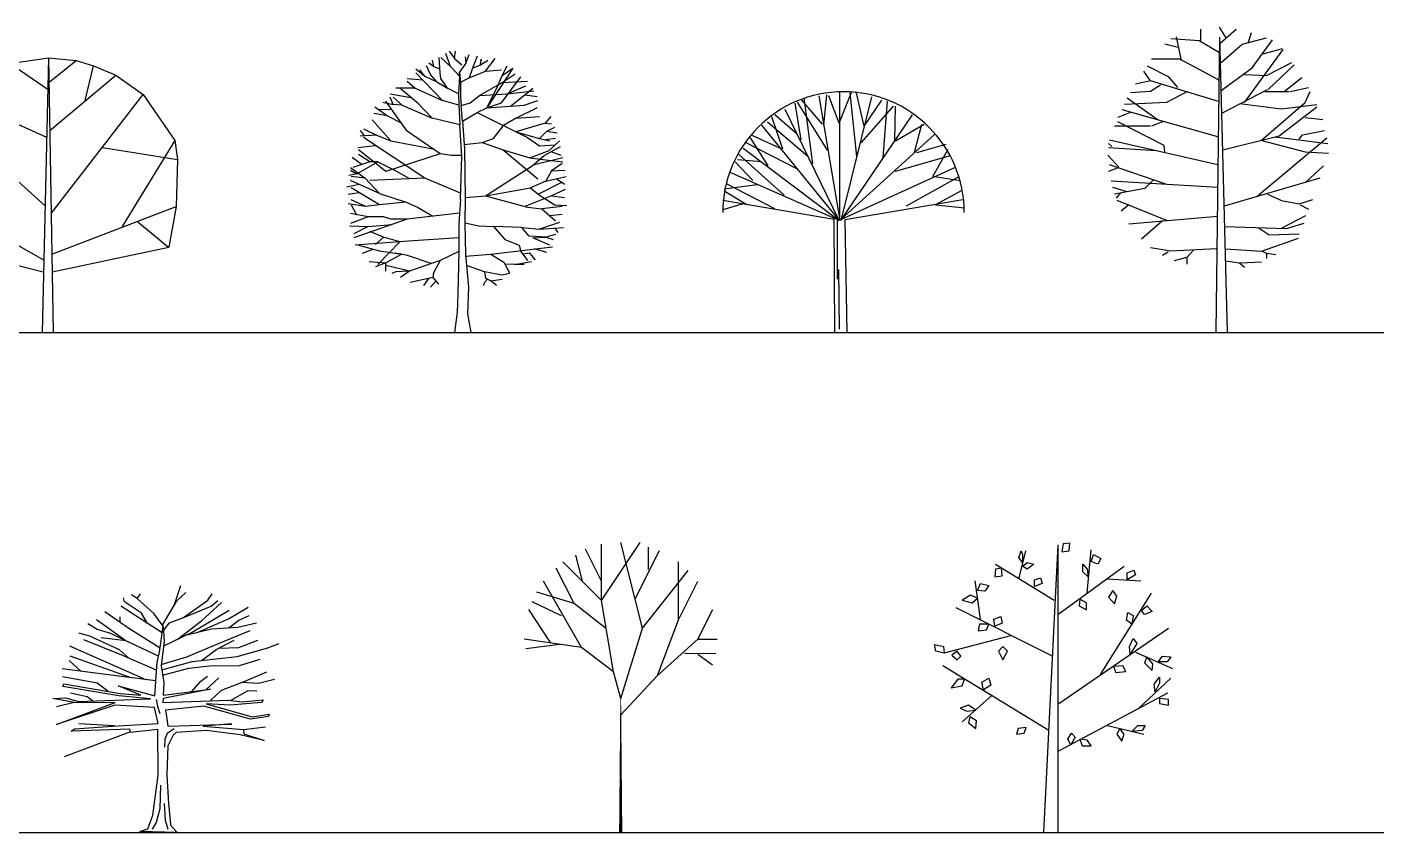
# Model space of a CAD drawing. Header units: millimetres. Extents: x -10794 to 121495, y 177957 to 264658.
# Drawn here: x 28122 to 70018, y 200282 to 225326 of the extents above; entities that cross this region are included whole.
import ezdxf

# ---------------------------------------------------------------- set-up
doc = ezdxf.new("R2010")
doc.units = ezdxf.units.MM
doc.layers.add('www.cad-blocks.net', color=7, linetype='Continuous')
doc.styles.add('ATTR', font='romans.shx', dxfattribs={"width": 0.8, "height": 0.7})

# ---------------------------------------------------------------- blocks, each defined once
blk = doc.blocks.new('A$C11C46798')
for p, q in [((2937, 8342), (4143, 8520)), ((4143, 8520), (3939, 0)), ((4143, 8520), (4284, 0)), ((4143, 8520), (5000, 8437)), ((4163, 7770), (5000, 8437)), ((5000, 8437), (5539, 8271)), ((1840, 7842), (2937, 8342)), ((4126, 7532), (2937, 8342)), ((4182, 6269), (6227, 7985)), ((5279, 7198), (5539, 8271)), ((5539, 8271), (6227, 7985)), ((6227, 7985), (7082, 7389)), ((1227, 7341), (1840, 7842)), ((2212, 6912), (1840, 7842)), ((762, 6865), (1227, 7341)), ((4089, 6055), (1227, 7341)), ((4219, 3695), (7082, 7389)), ((7082, 7389), (8067, 5959)), ((93, 5530), (762, 6865)), ((762, 6865), (4033, 3934)), ((8067, 5959), (6431, 3290)), ((8067, 5959), (8141, 5363)), ((0, 4506), (93, 5530)), ((1933, 5816), (93, 5530)), ((5818, 5744), (8141, 5363)), ((8141, 5363), (8104, 3910)), ((3996, 2242), (0, 4506)), ((37, 3409), (0, 4506)), ((4238, 2432), (8104, 3910)), ((8104, 3910), (7881, 2647)), ((1394, 3695), (37, 3409)), ((56, 2861), (37, 3409)), ((6915, 3433), (7863, 2647)), ((56, 2861), (3978, 1884)), ((4256, 1884), (7881, 2647))]:
    blk.add_line(p, q)
blk = doc.blocks.new('A$C2EC717E5')
for p, q in [((3252, 5653), (2319, 7148)), ((3093, 6466), (2456, 7213)), ((2797, 5231), (2524, 7278)), ((2979, 7343), (3638, 3477)), ((3138, 6433), (3229, 7375)), ((3615, 6498), (3297, 7343)), ((3615, 6498), (4002, 7473)), ((3638, 3477), (3638, 7473)), ((4616, 7310), (3661, 3477)), ((4161, 5458), (3957, 7440)), ((4389, 6401), (4138, 7473)), ((4389, 6401), (4934, 7213)), ((4980, 5426), (5116, 7181)), ((2319, 6141), (1615, 6758)), ((3615, 3477), (1933, 6921)), ((2433, 5978), (2251, 7116)), ((3661, 3477), (5889, 6758)), ((4298, 5881), (5298, 7018)), ((5343, 5946), (5366, 7018)), ((1205, 6433), (3615, 3477)), ((2638, 5458), (1387, 6531)), ((1865, 5686), (1524, 6693)), ((5366, 5946), (6253, 6466)), ((5957, 5588), (6185, 6466)), ((2319, 5069), (728, 5881)), ((1410, 5166), (864, 6043)), ((1774, 5718), (910, 6108)), ((6571, 6141), (3661, 3509)), ((1910, 4256), (501, 5523)), ((637, 5718), (3615, 3477)), ((5366, 5004), (7071, 5491)), ((6026, 5588), (6935, 5848)), ((6526, 4841), (7003, 5686)), ((933, 4711), (387, 5296)), ((1205, 5296), (455, 5361)), ((3661, 3509), (7231, 5134)), ((1615, 3834), (114, 4614)), ((3615, 3477), (205, 4971)), ((5707, 3931), (7344, 4841)), ((6571, 4841), (7367, 4711)), ((1069, 4581), (46, 4451)), ((751, 3964), (46, 4386)), ((6594, 3964), (7435, 4419)), ((3456, 3509), (0, 4094)), ((637, 3996), (0, 3801)), ((3797, 3509), (7458, 4126)), ((6617, 3964), (7503, 3866)), ((3479, 0), (3456, 3509)), ((3547, 3477), (3547, 1657)), ((3866, 0), (3797, 3509)), ((3593, 1949), (3615, 97))]:
    blk.add_line(p, q)
blk.add_arc((3750, 3720), 3750, 0, 180)
blk = doc.blocks.new('A$C610875EB')
for p, q in [((2895, 9011), (2895, 9412)), ((3678, 9145), (3469, 9479)), ((3495, 8978), (3991, 9412)), ((4356, 8978), (4460, 9312)), ((2191, 8844), (1774, 8944)), ((2843, 9045), (1956, 9112)), ((2295, 8443), (2139, 9178)), ((3469, 8677), (2843, 9045)), ((3471, 9160), (3361, 15)), ((3471, 9160), (3711, 15)), ((3521, 8376), (4173, 8944)), ((4173, 8944), (4930, 9145)), ((4486, 8209), (5112, 9078)), ((4825, 8643), (5425, 8811)), ((2243, 8476), (1356, 8476)), ((3443, 7841), (2243, 8476)), ((4251, 7139), (5451, 8777)), ((1330, 7807), (1122, 8108)), ((1226, 8276), (1878, 7941)), ((3521, 7507), (4486, 8209)), ((4251, 8008), (4930, 7975)), ((4930, 7975), (5712, 8376)), ((4982, 7540), (5790, 8309)), ((1330, 7807), (861, 7707)), ((3443, 7172), (1330, 7807)), ((1643, 7674), (1330, 7473)), ((1878, 7941), (2165, 7607)), ((5477, 7473), (6025, 7908)), ((5660, 7473), (6234, 7607)), ((1826, 7139), (522, 7072)), ((1539, 6604), (600, 7272)), ((1330, 7473), (704, 7440)), ((2478, 7473), (1826, 7139)), ((3547, 6804), (4956, 7540)), ((4773, 5968), (6129, 7139)), ((4877, 7473), (5634, 7473)), ((6129, 7139), (6286, 7473)), ((730, 6838), (313, 6671)), ((3417, 6069), (443, 6905)), ((4095, 7105), (5399, 6938)), ((5321, 6102), (6495, 7005)), ((5399, 6938), (6495, 7072)), ((1330, 6403), (209, 6403)), ((1748, 5801), (313, 6537)), ((1695, 6537), (1356, 6403)), ((6129, 6671), (6677, 6604)), ((130, 5768), (26, 5868)), ((3417, 5199), (52, 5968)), ((3573, 5667), (5321, 6102)), ((4643, 4230), (6807, 6035)), ((4747, 5968), (6129, 5601)), ((5190, 6069), (6834, 5868)), ((5947, 6002), (6051, 6136)), ((6051, 6136), (6729, 6269)), ((339, 5132), (0, 5500)), ((1513, 5634), (26, 5734)), ((1774, 5601), (1748, 5801)), ((6129, 5601), (6860, 5567)), ((287, 5099), (26, 4999)), ((1800, 4597), (52, 5199)), ((6155, 4664), (6703, 5166)), ((3417, 4497), (104, 4698)), ((1408, 4731), (1148, 4464)), ((3625, 3929), (6599, 4798)), ((600, 4363), (156, 4497)), ((1148, 4464), (209, 4296)), ((391, 4330), (261, 4163)), ((4956, 4296), (5399, 4096)), ((1852, 3461), (287, 4096)), ((652, 3962), (417, 3761)), ((5399, 4096), (5947, 3996)), ((5947, 3996), (6364, 4129)), ((5973, 3962), (6234, 3828)), ((3417, 3594), (652, 3360)), ((1695, 3461), (1043, 2892)), ((5373, 3226), (6155, 3628)), ((5556, 3226), (6103, 3394)), ((3625, 3293), (5556, 3226)), ((4669, 3260), (5008, 3026)), ((5008, 3026), (5947, 3059)), ((1956, 2524), (1330, 2625)), ((3365, 2591), (1956, 2524)), ((2660, 2558), (2452, 2324)), ((3652, 2591), (4773, 2524)), ((4773, 2524), (5921, 2926)), ((4799, 2524), (4930, 2457)), ((1878, 2491), (1695, 2391)), ((2452, 2324), (2060, 2223)), ((2452, 2324), (2452, 2123)), ((3652, 2223), (4095, 2156)), ((4095, 2156), (4251, 2023)), ((4121, 2156), (4773, 2190)), ((4930, 2457), (5216, 2424)), ((4930, 2457), (4930, 2290))]:
    blk.add_line(p, q)
at = {"style": 'ATTR', "width": 0.8, "flags": 9}
blk.add_attdef('ESTCODE', (3545, 0), '', height=35, dxfattribs=at)
blk = doc.blocks.new('A$C58E57250')
for points in [[(3778, 7069), (3973, 7659)], [(2937, 6483), (2750, 6808), (2223, 7159), (2190, 7281)], [(2619, 7258), (2439, 7377)], [(3423, 6399), (3133, 6792), (2619, 7258), (2714, 7405)], [(3398, 6432), (3845, 7182), (4122, 7447)], [(3432, 6270), (3613, 6504), (4136, 6704), (4913, 7019), (5115, 7200)], [(3856, 5990), (4607, 6569), (5232, 7132)], [(4049, 6670), (4809, 7209), (4943, 7402)], [(3327, 5722), (2322, 6347), (1608, 6847)], [(3393, 6190), (2103, 7019)], [(3438, 5786), (4323, 6218), (5467, 6892)], [(4477, 6206), (5448, 6631), (6062, 6988)], [(5460, 6350), (5770, 6583), (6089, 6735)], [(3278, 5468), (2237, 5956), (1798, 6169), (1374, 6292), (1079, 6470)], [(2260, 5946), (1346, 6597)], [(2084, 6514), (2085, 6688)], [(4116, 6117), (4918, 6315), (5744, 6368), (6323, 6501)], [(2344, 5413), (2068, 5669), (1148, 6088), (803, 6180)], [(3213, 5037), (2139, 5502), (960, 5977)], [(2272, 5940), (1501, 6040)], [(3361, 5215), (4161, 5449), (5141, 5866), (6122, 6261)], [(4613, 5333), (5092, 5690), (5629, 5968)], [(5135, 5712), (5771, 5741), (6357, 5966)], [(2891, 4737), (520, 5777)], [(2423, 4797), (532, 5471)], [(3375, 5048), (4319, 5299), (5715, 5457), (6675, 5728), (7024, 5857)], [(3190, 4700), (1646, 4895), (288, 5077)], [(864, 5000), (498, 5332)], [(3403, 4881), (4222, 5098), (4864, 5165), (5791, 5175), (6430, 5371)], [(1708, 4379), (1375, 4630), (293, 4832)], [(4307, 4374), (4591, 4692), (4802, 4843)], [(4753, 4430), (5155, 4795)], [(4879, 4085), (5231, 4414), (5938, 4681), (6637, 4986)], [(5876, 4658), (6383, 4628), (6877, 4752)], [(1233, 4076), (1062, 4204), (548, 4316)], [(5516, 4097), (6066, 4408), (6333, 4398)], [(660, 4032), (112, 3894)], [(3200, 4129), (3250, 3916), (3322, 3688)], [(1915, 3304), (803, 3372)], [(2403, 3125), (348, 2344)], [(3760, 3215), (3542, 3073), (3469, 2895), (3465, 2643)], [(5921, 3196), (6600, 3277)], [(3335, 1468), (3318, 733), (3204, 309), (3079, 101)], [(3453, 895), (3487, 376), (3569, 102)]]:
    blk.add_lwpolyline(points)
blk.add_lwpolyline([(2698, 32), (2941, 114), (3102, 530), (3268, 1780), (3255, 3197), (2409, 3104), (2383, 3204), (562, 3144), (677, 3216), (1845, 3300), (3267, 3381), (3150, 3877), (1918, 3951), (108, 3350), (1931, 4028), (722, 4020), (0, 4159), (389, 4175), (804, 4061), (3023, 4141), (2041, 4238), (306, 4526), (335, 4609), (2085, 4315), (2730, 4258), (2029, 4544), (3159, 4236), (3189, 4689), (3230, 5278), (3309, 5594), (3423, 6399), (3456, 5919), (3355, 5167), (3441, 4648), (3425, 4263), (4887, 4446), (3420, 4155), (3414, 4033), (5451, 4105), (5874, 4052), (6522, 4111), (6471, 4033), (5500, 3953), (4758, 3991), (6189, 3590), (6715, 3671), (6694, 3594), (6136, 3513), (4689, 3913), (3489, 3789), (3525, 3600), (3568, 3301), (5542, 3363), (5550, 3364), (4664, 3300), (5921, 3196), (5930, 3058), (6556, 2847), (5809, 3025), (4765, 3165), (3824, 3100), (3727, 3022), (3571, 2682), (3536, 1785), (3591, 883), (3640, 379), (3650, 219), (3853, 0)], close=True)
blk = doc.blocks.new('TREE_E26')
at = {"linetype": 'ByBlock'}
for p, q in [((-239.1, 279.1), (-79.1, 519.1)), ((-239.1, 279.1), (-239.1, 511)), ((-68.9, 163.8), (-159.1, 519.1)), ((-345.7, 465.8), (-319.1, 359.1)), ((-239.1, 359.1), (-305.2, 491.4)), ((-99.1, 285.8), (0.9, 485.8)), ((-45.7, 499.1), (-46, 406.6)), ((-352.4, 265.8), (-425.7, 412.4)), ((-239.1, 279.1), (-399.1, 439.1)), ((-68.9, 163.8), (120.7, 403)), ((80.9, 199.1), (80.9, 439.1)), ((-321, 83.8), (-479.1, 359.1)), ((80.9, 199.1), (160.9, 359.1)), ((-352.4, 265.8), (-505.7, 312.4)), ((-449.4, 104.1), (-540, 241)), ((-403.9, 215.2), (-525.7, 272.4)), ((-222.6, 164.6), (-352.4, 265.8)), ((-188.8, -16.3), (-239.1, 279.1)), ((160.9, 119.1), (221.9, 241)), ((-6.9, -31.5), (80.9, 199.1)), ((-321, 83.8), (-559.1, 119.1)), ((-159.1, -126.5), (-68.9, 163.8)), ((-6.9, -31.5), (160.9, 119.1)), ((160.9, 119.1), (240.9, 119.1)), ((-411.7, 96.7), (-552.6, 79)), ((-188.8, -16.3), (-321, 83.8)), ((105.4, 61.3), (234.3, 59.1)), ((160.7, 56.3), (220.9, 12.4)), ((-159.1, -126.5), (-188.8, -16.3)), ((-159.1, -194.3), (-6.9, -31.5))]:
    blk.add_line(p, q, dxfattribs=at)
blk.add_lwpolyline([(-159.1, -680.9, 13.3, 3.33, 0), (-159.1, -126.5, 3.33, 3.33, 0)], format="xyseb", dxfattribs=at)
blk = doc.blocks.new('A$C3C626B82')
at = {"xscale": 7.5, "yscale": 7.5, "zscale": 7.5}
blk.add_blockref('TREE_E26', (4193, 5107), dxfattribs=at)
blk.add_blockref('TREE_E26', (4193, 5107), dxfattribs=at)
blk = doc.blocks.new('A$C12065531')
for p, q in [((3835, 8928), (3388, 0)), ((3835, 8928), (3835, 0)), ((3998, 8950), (3952, 8710)), ((4209, 8980), (3998, 8950)), ((4185, 8740), (4209, 8980)), ((2619, 8530), (2689, 8740)), ((2829, 8740), (2619, 7901)), ((2736, 8380), (2619, 8530)), ((2689, 8740), (2736, 8620)), ((2736, 8620), (2736, 8380)), ((2736, 8260), (2876, 8380)), ((2876, 8380), (3086, 8320)), ((3952, 8710), (4185, 8740)), ((4747, 7421), (4864, 8770)), ((4864, 8410), (4934, 8620)), ((5074, 8320), (4864, 8410)), ((4934, 8620), (5168, 8500)), ((5168, 8500), (5074, 8320)), ((1894, 8170), (1871, 7931)), ((1871, 7931), (2104, 7961)), ((1894, 8320), (3718, 7211)), ((2081, 8200), (1894, 8170)), ((2104, 7961), (2081, 8200)), ((2876, 8170), (2736, 8260)), ((3086, 8320), (2876, 8170)), ((3835, 6762), (5892, 8260)), ((4606, 8081), (4606, 8320)), ((4606, 8320), (4747, 8170)), ((4770, 7931), (4606, 8081)), ((4747, 8170), (4770, 7931)), ((5986, 8051), (6196, 8140)), ((5986, 7841), (5986, 8051)), ((6243, 7991), (5986, 7841)), ((6196, 8140), (6243, 7991)), ((1426, 6612), (1263, 7811)), ((1333, 7511), (1426, 7721)), ((1426, 7721), (1684, 7661)), ((1684, 7661), (1567, 7481)), ((3110, 7841), (3297, 7901)), ((3110, 7631), (3110, 7841)), ((3344, 7721), (3110, 7631)), ((3297, 7901), (3344, 7721)), ((5378, 7871), (6407, 7811)), ((1122, 7361), (865, 7211)), ((865, 7211), (1169, 7121)), ((1333, 7271), (1122, 7361)), ((1169, 7121), (1333, 7271)), ((1567, 7481), (1333, 7511)), ((4513, 7241), (4489, 7031)), ((4723, 7121), (4513, 7241)), ((6734, 7421), (5144, 4903)), ((5542, 7511), (5401, 7301)), ((5401, 7301), (5588, 7091)), ((5659, 7331), (5542, 7511)), ((5588, 7091), (5659, 7331)), ((3671, 5473), (678, 6971)), ((4489, 7031), (4723, 6911)), ((4723, 6911), (4723, 7121)), ((5963, 6582), (6009, 6821)), ((6009, 6821), (6173, 6732)), ((6173, 6732), (6126, 6462)), ((6430, 6881), (6594, 7031)), ((6524, 6762), (6430, 6881)), ((6757, 6851), (6524, 6762)), ((6594, 7031), (6757, 6851)), ((1403, 6462), (1356, 6252)), ((1684, 6462), (1403, 6462)), ((1613, 6282), (1684, 6462)), ((1847, 6612), (2058, 6702)), ((1871, 6402), (1847, 6612)), ((2104, 6492), (1871, 6402)), ((2058, 6702), (2104, 6492)), ((3858, 4004), (7272, 6342)), ((6126, 6462), (5963, 6582)), ((2362, 6102), (304, 5562)), ((1356, 6252), (1613, 6282)), ((6056, 5772), (6173, 6012)), ((6173, 6012), (6290, 5862)), ((47, 5622), (0, 5832)), ((0, 5832), (281, 5772)), ((304, 5562), (47, 5622)), ((281, 5772), (304, 5562)), ((701, 5622), (538, 5503)), ((538, 5503), (701, 5353)), ((818, 5473), (701, 5622)), ((701, 5353), (818, 5473)), ((2128, 5772), (1988, 5622)), ((1988, 5622), (2128, 5353)), ((2268, 5622), (2128, 5772)), ((2128, 5353), (2268, 5622)), ((6079, 5533), (6056, 5772)), ((6290, 5862), (6079, 5533)), ((6243, 5592), (7389, 5083)), ((6945, 5293), (7085, 5473)), ((7085, 5473), (7342, 5443)), ((3554, 3164), (257, 5173)), ((5846, 5173), (5565, 5143)), ((5565, 5143), (5635, 4963)), ((5939, 4993), (5846, 5173)), ((6594, 5443), (6524, 5263)), ((6524, 5263), (6757, 5023)), ((6781, 5233), (6594, 5443)), ((6757, 5023), (6781, 5233)), ((7225, 5293), (6945, 5293)), ((7342, 5443), (7225, 5293)), ((725, 4753), (514, 4483)), ((935, 4753), (725, 4753)), ((865, 4543), (935, 4753)), ((1473, 4663), (1684, 4783)), ((1520, 4423), (1473, 4663)), ((1684, 4783), (1754, 4573)), ((5635, 4963), (5939, 4993)), ((6313, 3824), (7342, 4783)), ((6828, 4603), (6991, 4813)), ((6991, 4633), (6851, 4363)), ((6991, 4813), (6991, 4633)), ((514, 4483), (865, 4543)), ((1777, 4244), (865, 3434)), ((1754, 4573), (1520, 4423)), ((3858, 2535), (7249, 4333)), ((6851, 4363), (6828, 4603)), ((1052, 3944), (795, 3854)), ((795, 3854), (1005, 3764)), ((1005, 3764), (1286, 3794)), ((1286, 3794), (1052, 3944)), ((6991, 4154), (6991, 4004)), ((7272, 4124), (6991, 4154)), ((6991, 4004), (7272, 3944)), ((7272, 3944), (7272, 4124)), ((1099, 3584), (1052, 3404)), ((1052, 3404), (1286, 3224)), ((1309, 3464), (1099, 3584)), ((1286, 3224), (1309, 3464)), ((2595, 3224), (2549, 3044)), ((2549, 3044), (2783, 3074)), ((2853, 3254), (2595, 3224)), ((2783, 3074), (2853, 3254)), ((4139, 2895), (4256, 3074)), ((4373, 2955), (4232, 2715)), ((4256, 3074), (4373, 2955)), ((5378, 3314), (6500, 3044)), ((5752, 3224), (5659, 3044)), ((5659, 3044), (5822, 2835)), ((5892, 3044), (5752, 3224)), ((5822, 2835), (5892, 3044)), ((6126, 3134), (6313, 3314)), ((6454, 3164), (6126, 3134)), ((6313, 3314), (6547, 3314)), ((6547, 3314), (6454, 3164)), ((4232, 2715), (4139, 2895)), ((4513, 2895), (4583, 2685)), ((4747, 2865), (4513, 2895)), ((4583, 2685), (4864, 2685)), ((4864, 2685), (4747, 2865))]:
    blk.add_line(p, q)
blk = doc.blocks.new('A$C22792AD7')
for p, q in [((2216, 7045), (2257, 6878)), ((2426, 6711), (2404, 7108)), ((2446, 7108), (2697, 6878)), ((2697, 6878), (2572, 7212)), ((2655, 7276), (2801, 7088)), ((2801, 7088), (2822, 7276)), ((2801, 7088), (2989, 6919)), ((3072, 7129), (3093, 6961)), ((3093, 6961), (3177, 7191)), ((3386, 7149), (3260, 6836)), ((3470, 6919), (3490, 7066)), ((3470, 6919), (3658, 7045)), ((3490, 7066), (3490, 7024)), ((3595, 6753), (3846, 7088)), ((1798, 6815), (2028, 6627)), ((2488, 6000), (1798, 6711)), ((2028, 6627), (1903, 6795)), ((2174, 6668), (2069, 6899)), ((2257, 6878), (2133, 6961)), ((2342, 6480), (2174, 6668)), ((2257, 6878), (2421, 6815)), ((2446, 6565), (2426, 6711)), ((2697, 6878), (2926, 6627)), ((3093, 6961), (2926, 6731)), ((2926, 6627), (2926, 6731)), ((2926, 6731), (2955, 6460)), ((3260, 6836), (3177, 6585)), ((3177, 6585), (3595, 6753)), ((3260, 6836), (3470, 6919)), ((3595, 6753), (4013, 6795)), ((4306, 6836), (3636, 5811)), ((3909, 6355), (4034, 6648)), ((4034, 6648), (4159, 6899)), ((4034, 6648), (4306, 6836)), ((4034, 6460), (4369, 6690)), ((1778, 6314), (1275, 6314)), ((1861, 5916), (1380, 6314)), ((1568, 6565), (1973, 6529)), ((1568, 6502), (1778, 6314)), ((1778, 6314), (2488, 6000)), ((2028, 6627), (2342, 6480)), ((2342, 6480), (2614, 6314)), ((2614, 6314), (2446, 6565)), ((2898, 6167), (2614, 6314)), ((2926, 6627), (2898, 6167)), ((2955, 6460), (2948, 6084)), ((3177, 6585), (2955, 6460)), ((3448, 6126), (4034, 6460)), ((3636, 5811), (3909, 6355)), ((4013, 5937), (4515, 6607)), ((4034, 6460), (4682, 6502)), ((4159, 6167), (4640, 6377)), ((4620, 6146), (4828, 6314)), ((941, 5957), (1212, 5895)), ((1568, 5205), (1024, 5979)), ((1129, 6167), (1669, 6072)), ((1212, 5895), (1129, 6084)), ((1212, 6084), (1443, 5874)), ((2906, 5874), (2488, 6000)), ((2898, 6167), (2906, 5874)), ((2948, 6084), (2970, 5873)), ((2970, 5873), (3198, 5937)), ((3198, 5937), (3448, 6126)), ((3448, 6126), (4159, 6167)), ((3636, 5811), (4013, 5937)), ((4159, 6167), (4850, 6250)), ((4244, 5854), (4620, 6146)), ((4598, 5874), (4955, 6000)), ((4620, 6146), (4933, 6104)), ((1067, 5603), (711, 5666)), ((732, 5833), (1067, 5603)), ((816, 5769), (1169, 5771)), ((1067, 5603), (1414, 5424)), ((1443, 5874), (1212, 5895)), ((1443, 5874), (2216, 5540)), ((2216, 5540), (1861, 5916)), ((2906, 5874), (2939, 5373)), ((3001, 5461), (2970, 5873)), ((3001, 5461), (3386, 5686)), ((3386, 5686), (3636, 5811)), ((3386, 5686), (4682, 5038)), ((3636, 5811), (4244, 5854)), ((4244, 5854), (4598, 5874)), ((4933, 5811), (4390, 5540)), ((440, 5268), (774, 5100)), ((1150, 4955), (669, 5498)), ((2939, 5373), (2216, 5540)), ((2989, 4557), (2939, 5373)), ((3001, 5461), (3052, 4745)), ((3805, 5017), (4064, 5349)), ((4390, 5540), (4064, 5349)), ((5143, 5414), (4381, 5187)), ((4390, 5540), (4996, 5581)), ((5288, 5581), (5143, 5414)), ((5143, 5414), (5308, 5393)), ((5184, 5205), (5391, 5310)), ((356, 5226), (460, 5085)), ((774, 5100), (356, 5080)), ((2028, 3993), (440, 5038)), ((774, 5100), (1150, 4955)), ((1150, 4955), (2238, 4747)), ((2426, 4621), (1568, 5205)), ((3045, 4859), (3512, 4912)), ((3512, 4912), (3805, 5017)), ((3512, 4912), (4056, 4724)), ((4381, 5187), (4996, 5017)), ((4682, 5038), (4996, 4829)), ((4996, 5017), (5184, 5205)), ((4996, 5017), (5267, 4955)), ((5413, 5017), (5144, 4981)), ((5184, 5205), (5455, 5164)), ((5246, 4704), (5518, 4955)), ((293, 4787), (745, 4838)), ((1024, 4160), (313, 4724)), ((606, 4411), (313, 4599)), ((2426, 4621), (1024, 4160)), ((2718, 4578), (2426, 4621)), ((2984, 4576), (2718, 4578)), ((2948, 3449), (2989, 4557)), ((3052, 4745), (3072, 3470)), ((4056, 4724), (4955, 3971)), ((4056, 4724), (4745, 4516)), ((4745, 4516), (5246, 4704)), ((4808, 4306), (5121, 4578)), ((4996, 4829), (5391, 4850)), ((5121, 4578), (5538, 4809)), ((5560, 4578), (5300, 4675)), ((105, 4264), (481, 3993)), ((105, 4201), (271, 4098)), ((147, 4536), (405, 4345)), ((606, 4411), (167, 4264)), ((271, 4098), (816, 4411)), ((816, 4411), (606, 4411)), ((816, 4411), (1275, 4181)), ((3595, 3532), (4808, 4306)), ((4745, 4516), (5226, 4452)), ((5601, 4516), (4833, 4325)), ((5226, 4452), (5601, 4411)), ((5580, 4369), (5308, 4181)), ((5308, 4181), (5664, 4201)), ((271, 4098), (63, 4055)), ((857, 3595), (105, 3930)), ((481, 3993), (125, 4035)), ((481, 3993), (857, 3595)), ((2028, 3993), (606, 3930)), ((1275, 4181), (1631, 3978)), ((2953, 3606), (2028, 3993)), ((5163, 3910), (4767, 3742)), ((5580, 3888), (4974, 3574)), ((5308, 4181), (5163, 3910)), ((5163, 3910), (5684, 4035)), ((5643, 3825), (5425, 3971)), ((0, 3763), (329, 3832)), ((42, 3575), (335, 3617)), ((857, 3302), (125, 3742)), ((857, 3595), (1547, 3366)), ((3072, 3492), (3595, 3532)), ((3595, 3532), (4767, 3742)), ((3595, 3532), (4682, 3240)), ((5308, 3532), (4614, 3259)), ((4767, 3742), (4996, 3554)), ((4996, 3554), (5391, 3302)), ((5664, 3700), (5308, 3532)), ((5308, 3532), (5643, 3490)), ((501, 3261), (42, 3324)), ((501, 3261), (125, 3429)), ((125, 3302), (263, 3045)), ((857, 3302), (501, 3261)), ((1547, 3366), (857, 3302)), ((1547, 3366), (1840, 3240)), ((1840, 3240), (2237, 3011)), ((2948, 3449), (2906, 2809)), ((3072, 3470), (3067, 2828)), ((4682, 3240), (5058, 3198)), ((5580, 3261), (5058, 3198)), ((5058, 3198), (5413, 2885)), ((5391, 3302), (5706, 3282)), ((564, 2989), (105, 3073)), ((564, 2989), (105, 2821)), ((1568, 2926), (188, 2445)), ((962, 2989), (564, 2989)), ((1150, 2926), (962, 2989)), ((1568, 2926), (1150, 2926)), ((2925, 3081), (1568, 2926)), ((2906, 2809), (2906, 2445)), ((3067, 2828), (3082, 2013)), ((3069, 2833), (3428, 2759)), ((5518, 2843), (4996, 2675)), ((5580, 3052), (5260, 3020)), ((83, 2759), (564, 2738)), ((564, 2738), (188, 2550)), ((564, 2738), (1187, 2792)), ((962, 2466), (606, 2613)), ((962, 2466), (752, 2278)), ((1380, 2342), (962, 2466)), ((2906, 2445), (1610, 2362)), ((2906, 2445), (2906, 2090)), ((3428, 2759), (3805, 2738)), ((3805, 2738), (4097, 2404)), ((4536, 2718), (3805, 2738)), ((4725, 2487), (4536, 2718)), ((4536, 2718), (4996, 2675)), ((5163, 2466), (4725, 2487)), ((4828, 2445), (5163, 2466)), ((5267, 2257), (4828, 2445)), ((4996, 2675), (5622, 2718)), ((5413, 2530), (5163, 2466)), ((5163, 2466), (5350, 2404)), ((5479, 2589), (5403, 2701)), ((1380, 2342), (230, 2257)), ((313, 2257), (857, 2111)), ((418, 2049), (690, 2154)), ((1380, 2342), (816, 1756)), ((857, 2111), (1547, 2007)), ((1610, 2362), (1380, 2342)), ((3741, 2027), (5329, 2216)), ((4097, 2404), (4474, 2257)), ((4474, 2257), (4515, 2090)), ((5184, 2069), (4868, 2159)), ((586, 1839), (1024, 1797)), ((1024, 1797), (752, 1693)), ((1024, 1797), (1422, 2027)), ((1024, 1588), (1024, 1797)), ((1422, 2027), (1240, 2052)), ((1547, 2007), (2212, 1787)), ((2426, 1861), (1631, 1588)), ((2426, 1861), (2257, 1546)), ((2906, 2090), (2426, 1861)), ((2906, 2090), (2884, 1003)), ((3074, 1971), (3741, 2027)), ((3082, 2013), (3157, 1170)), ((3741, 2027), (4076, 1819)), ((4076, 1819), (4222, 1546)), ((4347, 1756), (4105, 1769)), ((4347, 1756), (4787, 1839)), ((4598, 1756), (4347, 1756)), ((4515, 2090), (4682, 1861)), ((4745, 2049), (4564, 2024)), ((4891, 1881), (4745, 2049)), ((1631, 1588), (1024, 1735)), ((1275, 1568), (1171, 1526)), ((1631, 1588), (1275, 1568)), ((1631, 1588), (1400, 1421)), ((2237, 1421), (1652, 1296)), ((2257, 1546), (2237, 1421)), ((2237, 1421), (2384, 1253)), ((3574, 1568), (3108, 1728)), ((4034, 1484), (3574, 1568)), ((3574, 1568), (3595, 1400)), ((3595, 1400), (3741, 1338)), ((4222, 1526), (4034, 1484)), ((2007, 1212), (2129, 1396)), ((2174, 1170), (2316, 1328)), ((3157, 1170), (3135, 481)), ((3553, 1212), (3574, 1296)), ((3574, 1296), (3652, 1375)), ((3741, 1338), (4034, 1380)), ((3888, 1212), (3741, 1338)), ((2884, 1003), (2864, 522)), ((2864, 522), (2801, 0)), ((3135, 481), (3219, 0))]:
    blk.add_line(p, q)
blk = doc.blocks.new('FORMAT')
at = {"layer": 'www.cad-blocks.net', "color": 155, "true_color": 0x546d8e}
for p, q in [((-3336, 215847), (121495, 215847)), ((-3336, 200332), (121495, 200332))]:
    blk.add_line(p, q, dxfattribs=at)

msp = doc.modelspace()

# ---------------------------------------------------------------- block references
for name, p in [('A$C610875EB', (61687, 215847)), ('A$C11C46798', (24651, 215847)), ('A$C2EC717E5', (49732, 215847)), ('A$C3C626B82', (43561, 200332)), ('A$C12065531', (56305, 200332)), ('A$C58E57250', (28930, 200332))]:
    msp.add_blockref(name, p)
at = {"xscale": 1.2, "yscale": 1.2, "zscale": 1.2}
msp.add_blockref('A$C22792AD7', (38043, 215847), dxfattribs=at)
at = {"layer": 'www.cad-blocks.net'}
msp.add_blockref('FORMAT', (0, 0), dxfattribs=at)

doc.saveas('drawing.dxf')
